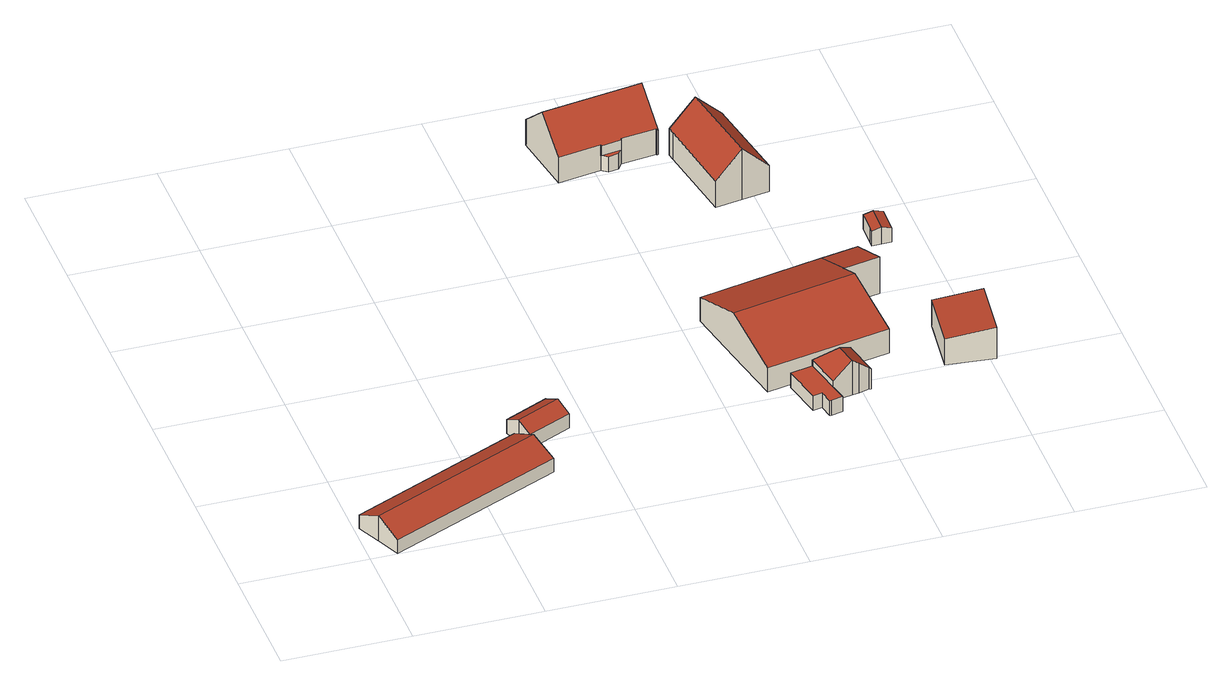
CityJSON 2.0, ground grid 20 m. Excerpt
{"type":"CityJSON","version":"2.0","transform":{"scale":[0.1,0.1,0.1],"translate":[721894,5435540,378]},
"CityObjects":{
"building1":{"type":"Building","attributes":{"Gemeindeschluessel":"09362000","HoeheDach":"382.760","HoeheGrund":"378.380","Methode":"2000","NiedrigsteTraufeDesGebaeudes":"380.783","Geometrietyp2DReferenz":"3000","measuredHeight":4.38,"function":"31001_2000","roofType":"3100","storeysAboveGround":1},"geometry":[{"type":"Solid","lod":"2","boundaries":[[[[0,1,2,3]],[[3,2,4,5]],[[3,5,6,7,8,0]],[[8,9,1,0]],[[6,10,11,7]],[[2,1,9,4]],[[7,11,9,8]],[[5,4,10,6]],[[4,9,11,10]]]],"semantics":{"surfaces":[{"type":"WallSurface","Flaeche":"72.321","Z_MAX":"2.404","Z_MAX_ASL":"380.784","Z_MIN":"0.000","Z_MIN_ASL":"378.380"},{"type":"WallSurface","Flaeche":"14.124","Z_MAX":"4.378","Z_MAX_ASL":"382.758","Z_MIN":"0.000","Z_MIN_ASL":"378.380"},{"type":"GroundSurface","Flaeche":"250.133","Z_MAX":"0.000","Z_MAX_ASL":"378.380","Z_MIN":"0.000","Z_MIN_ASL":"378.380"},{"type":"WallSurface","Flaeche":"14.107","Z_MAX":"4.380","Z_MAX_ASL":"382.760","Z_MIN":"0.000","Z_MIN_ASL":"378.380"},{"type":"WallSurface","Flaeche":"72.225","Z_MAX":"2.405","Z_MAX_ASL":"380.785","Z_MIN":"0.000","Z_MIN_ASL":"378.380"},{"type":"RoofSurface","Dachneigung":"64.614","Dachorientierung":"155.768","Flaeche":"138.560","Z_MAX":"4.380","Z_MAX_ASL":"382.760","Z_MIN":"2.404","Z_MIN_ASL":"380.784"},{"type":"WallSurface","Flaeche":"14.120","Z_MAX":"4.380","Z_MAX_ASL":"382.760","Z_MIN":"0.000","Z_MIN_ASL":"378.380"},{"type":"WallSurface","Flaeche":"14.078","Z_MAX":"4.378","Z_MAX_ASL":"382.758","Z_MIN":"0.000","Z_MIN_ASL":"378.380"},{"type":"RoofSurface","Dachneigung":"64.588","Dachorientierung":"335.759","Flaeche":"138.337","Z_MAX":"4.380","Z_MAX_ASL":"382.760","Z_MIN":"2.403","Z_MIN_ASL":"380.783"}],"values":[[0,1,2,3,4,5,6,7,8]]}}]},
"building2":{"type":"Building","attributes":{"Gemeindeschluessel":"09362000","HoeheDach":"383.515","HoeheGrund":"379.670","Methode":"1000","NiedrigsteTraufeDesGebaeudes":"382.245","Geometrietyp2DReferenz":"3000","measuredHeight":3.85,"function":"31001_2000","roofType":"3100","storeysAboveGround":1},"geometry":[{"type":"Solid","lod":"2","boundaries":[[[[12,13,14,15]],[[15,14,16,17]],[[18,19,20,13]],[[17,16,20,21]],[[13,20,16,14]],[[22,19,18,23]],[[21,20,19,22]],[[23,12,15,17,21,22]],[[23,18,13,12]]]],"semantics":{"surfaces":[{"type":"WallSurface","Flaeche":"8.123","Z_MAX":"3.845","Z_MAX_ASL":"383.515","Z_MIN":"0.000","Z_MIN_ASL":"379.670"},{"type":"WallSurface","Flaeche":"19.511","Z_MAX":"2.576","Z_MAX_ASL":"382.246","Z_MIN":"0.000","Z_MIN_ASL":"379.670"},{"type":"RoofSurface","Dachneigung":"63.409","Dachorientierung":"155.458","Flaeche":"21.407","Z_MAX":"3.845","Z_MAX_ASL":"383.515","Z_MIN":"2.575","Z_MIN_ASL":"382.245"},{"type":"WallSurface","Flaeche":"8.108","Z_MAX":"3.844","Z_MAX_ASL":"383.514","Z_MIN":"0.000","Z_MIN_ASL":"379.670"},{"type":"RoofSurface","Dachneigung":"63.354","Dachorientierung":"335.467","Flaeche":"21.411","Z_MAX":"3.845","Z_MAX_ASL":"383.515","Z_MIN":"2.576","Z_MIN_ASL":"382.246"},{"type":"WallSurface","Flaeche":"19.429","Z_MAX":"2.577","Z_MAX_ASL":"382.247","Z_MIN":"0.000","Z_MIN_ASL":"379.670"},{"type":"WallSurface","Flaeche":"8.139","Z_MAX":"3.844","Z_MAX_ASL":"383.514","Z_MIN":"0.000","Z_MIN_ASL":"379.670"},{"type":"GroundSurface","Flaeche":"38.280","Z_MAX":"0.000","Z_MAX_ASL":"379.670","Z_MIN":"0.000","Z_MIN_ASL":"379.670"},{"type":"WallSurface","Flaeche":"8.132","Z_MAX":"3.845","Z_MAX_ASL":"383.515","Z_MIN":"0.000","Z_MIN_ASL":"379.670"}],"values":[[0,1,2,3,4,5,6,7,8]]}}]},
"building3":{"type":"Building","attributes":{"Gemeindeschluessel":"09362000","HoeheDach":"382.700","HoeheGrund":"380.150","Methode":"2000","NiedrigsteTraufeDesGebaeudes":"382.700","Geometrietyp2DReferenz":"3000","measuredHeight":2.55,"function":"51009_1610","roofType":"1000"},"geometry":[{"type":"Solid","lod":"2","boundaries":[[[[24,25,26,27]],[[28,29,25,24]],[[27,26,30,31]],[[32,33,34,35,36]],[[34,33,29,28]],[[32,37,30,26,25,29,33]],[[31,30,37,38]],[[38,36,35,34,28,24,27,31]],[[38,37,32,36]]]],"semantics":{"surfaces":[{"type":"WallSurface","Flaeche":"5.751","Z_MAX":"2.550","Z_MAX_ASL":"382.700","Z_MIN":"0.000","Z_MIN_ASL":"380.150"},{"type":"WallSurface","Flaeche":"0.570","Z_MAX":"2.550","Z_MAX_ASL":"382.700","Z_MIN":"0.000","Z_MIN_ASL":"380.150"},{"type":"WallSurface","Flaeche":"3.851","Z_MAX":"2.550","Z_MAX_ASL":"382.700","Z_MIN":"0.000","Z_MIN_ASL":"380.150"},{"type":"WallSurface","Flaeche":"22.299","Z_MAX":"2.550","Z_MAX_ASL":"382.700","Z_MIN":"0.000","Z_MIN_ASL":"380.150"},{"type":"WallSurface","Flaeche":"4.766","Z_MAX":"2.550","Z_MAX_ASL":"382.700","Z_MIN":"0.000","Z_MIN_ASL":"380.150"},{"type":"RoofSurface","Dachneigung":"90.000","Dachorientierung":"-1.000","Flaeche":"28.113","Z_MAX":"2.550","Z_MAX_ASL":"382.700","Z_MIN":"2.550","Z_MIN_ASL":"382.700"},{"type":"WallSurface","Flaeche":"16.548","Z_MAX":"2.550","Z_MAX_ASL":"382.700","Z_MIN":"0.000","Z_MIN_ASL":"380.150"},{"type":"GroundSurface","Flaeche":"28.114","Z_MAX":"0.000","Z_MAX_ASL":"380.150","Z_MIN":"0.000","Z_MIN_ASL":"380.150"},{"type":"WallSurface","Flaeche":"9.187","Z_MAX":"2.550","Z_MAX_ASL":"382.700","Z_MIN":"0.000","Z_MIN_ASL":"380.150"}],"values":[[0,1,2,3,4,5,6,7,8]]}}]},
"building4":{"type":"Building","attributes":{"Gemeindeschluessel":"09362000","HoeheDach":"393.810","HoeheGrund":"384.570","Methode":"2000","NiedrigsteTraufeDesGebaeudes":"387.340","Geometrietyp2DReferenz":"3000","measuredHeight":9.24,"function":"31001_1000","roofType":"3100"},"address":[{"Country":"Germany","Locality":"Regensburg","ThoroughfareName":"Kager 5a"}],"geometry":[{"type":"Solid","lod":"2","boundaries":[[[[39,40,41,42]],[[43,44,45,46]],[[47,48,49,50,51,52,53,54,55,56,43,46,57,58]],[[51,50,59,42,41,60]],[[44,61,62,63,64,65,66,45]],[[57,67,68,58]],[[49,48,69,40,39,70]],[[54,63,62,55]],[[71,47,58,68]],[[47,71,69,48]],[[53,64,63,54]],[[51,60,72,52]],[[49,70,59,50]],[[71,68,67,66,65,72,60,41,40,69]],[[55,62,61,56]],[[44,43,56,61]],[[59,70,39,42]],[[67,57,46,45,66]],[[53,52,72,65,64]]]],"semantics":{"surfaces":[{"type":"WallSurface","Flaeche":"5.243","Z_MAX":"4.440","Z_MAX_ASL":"389.010","Z_MIN":"2.770","Z_MIN_ASL":"387.340"},{"type":"WallSurface","Flaeche":"1.199","Z_MAX":"4.259","Z_MAX_ASL":"388.829","Z_MIN":"-0.000","Z_MIN_ASL":"384.570"},{"type":"GroundSurface","Flaeche":"168.323","Z_MAX":"-0.000","Z_MAX_ASL":"384.570","Z_MIN":"-0.000","Z_MIN_ASL":"384.570"},{"type":"WallSurface","Flaeche":"3.887","Z_MAX":"4.562","Z_MAX_ASL":"389.132","Z_MIN":"-0.000","Z_MIN_ASL":"384.570"},{"type":"RoofSurface","Dachneigung":"47.898","Dachorientierung":"353.234","Flaeche":"112.153","Z_MAX":"9.240","Z_MAX_ASL":"393.810","Z_MIN":"4.256","Z_MIN_ASL":"388.826"},{"type":"WallSurface","Flaeche":"1.177","Z_MAX":"4.315","Z_MAX_ASL":"388.885","Z_MIN":"-0.000","Z_MIN_ASL":"384.570"},{"type":"WallSurface","Flaeche":"3.718","Z_MAX":"4.560","Z_MAX_ASL":"389.130","Z_MIN":"-0.000","Z_MIN_ASL":"384.570"},{"type":"WallSurface","Flaeche":"1.736","Z_MAX":"4.833","Z_MAX_ASL":"389.403","Z_MIN":"-0.000","Z_MIN_ASL":"384.570"},{"type":"WallSurface","Flaeche":"1.249","Z_MAX":"4.562","Z_MAX_ASL":"389.132","Z_MIN":"-0.000","Z_MIN_ASL":"384.570"},{"type":"WallSurface","Flaeche":"25.447","Z_MAX":"4.562","Z_MAX_ASL":"389.132","Z_MIN":"-0.000","Z_MIN_ASL":"384.570"},{"type":"WallSurface","Flaeche":"59.182","Z_MAX":"4.497","Z_MAX_ASL":"389.067","Z_MIN":"-0.000","Z_MIN_ASL":"384.570"},{"type":"WallSurface","Flaeche":"30.694","Z_MAX":"4.564","Z_MAX_ASL":"389.134","Z_MIN":"-0.000","Z_MIN_ASL":"384.570"},{"type":"WallSurface","Flaeche":"4.491","Z_MAX":"2.770","Z_MAX_ASL":"387.340","Z_MIN":"-0.000","Z_MIN_ASL":"384.570"},{"type":"RoofSurface","Dachneigung":"47.898","Dachorientierung":"173.234","Flaeche":"112.333","Z_MAX":"9.240","Z_MAX_ASL":"393.810","Z_MIN":"4.308","Z_MIN_ASL":"388.878"},{"type":"WallSurface","Flaeche":"12.555","Z_MAX":"4.833","Z_MAX_ASL":"389.403","Z_MIN":"-0.000","Z_MIN_ASL":"384.570"},{"type":"WallSurface","Flaeche":"2.885","Z_MAX":"4.830","Z_MAX_ASL":"389.400","Z_MIN":"-0.000","Z_MIN_ASL":"384.570"},{"type":"RoofSurface","Dachneigung":"90.000","Dachorientierung":"-1.000","Flaeche":"1.765","Z_MAX":"2.770","Z_MAX_ASL":"387.340","Z_MIN":"2.770","Z_MIN_ASL":"387.340"},{"type":"WallSurface","Flaeche":"74.144","Z_MAX":"9.240","Z_MAX_ASL":"393.810","Z_MIN":"-0.000","Z_MIN_ASL":"384.570"},{"type":"WallSurface","Flaeche":"71.769","Z_MAX":"9.240","Z_MAX_ASL":"393.810","Z_MIN":"-0.000","Z_MIN_ASL":"384.570"}],"values":[[0,1,2,3,4,5,6,7,8,9,10,11,12,13,14,15,16,17,18]]}}]},
"building5":{"type":"Building","attributes":{"Gemeindeschluessel":"09362000","HoeheDach":"386.303","HoeheGrund":"380.201","Methode":"2000","NiedrigsteTraufeDesGebaeudes":"383.738","Geometrietyp2DReferenz":"3000","measuredHeight":6.1,"function":"31001_2463","roofType":"3200","storeysAboveGround":2},"geometry":[{"type":"Solid","lod":"2","boundaries":[[[[73,74,75,76]],[[77,78,79,80,73,76,81]],[[77,81,82,83,84,85]],[[78,86,87,79]],[[88,84,83]],[[76,75,82,81]],[[75,74,88,83,82]],[[74,89,87,86,85,84,88]],[[79,87,89,80]],[[80,89,74,73]],[[77,85,86,78]]]],"semantics":{"surfaces":[{"type":"WallSurface","Flaeche":"15.146","Z_MAX":"6.102","Z_MAX_ASL":"386.303","Z_MIN":"-0.001","Z_MIN_ASL":"380.200"},{"type":"GroundSurface","Flaeche":"37.681","Z_MAX":"-0.001","Z_MAX_ASL":"380.200","Z_MIN":"-0.001","Z_MIN_ASL":"380.200"},{"type":"WallSurface","Flaeche":"22.341","Z_MAX":"3.553","Z_MAX_ASL":"383.754","Z_MIN":"-0.001","Z_MIN_ASL":"380.200"},{"type":"WallSurface","Flaeche":"1.047","Z_MAX":"3.773","Z_MAX_ASL":"383.974","Z_MIN":"-0.001","Z_MIN_ASL":"380.200"},{"type":"RoofSurface","Dachneigung":"42.559","Dachorientierung":"348.529","Flaeche":"10.798","Z_MAX":"6.099","Z_MAX_ASL":"386.300","Z_MIN":"3.553","Z_MIN_ASL":"383.754"},{"type":"WallSurface","Flaeche":"21.176","Z_MAX":"3.543","Z_MAX_ASL":"383.745","Z_MIN":"-0.001","Z_MIN_ASL":"380.200"},{"type":"RoofSurface","Dachneigung":"50.829","Dachorientierung":"258.597","Flaeche":"19.549","Z_MAX":"6.102","Z_MAX_ASL":"386.303","Z_MIN":"3.537","Z_MIN_ASL":"383.738"},{"type":"RoofSurface","Dachneigung":"50.806","Dachorientierung":"78.582","Flaeche":"19.640","Z_MAX":"6.102","Z_MAX_ASL":"386.303","Z_MIN":"3.539","Z_MIN_ASL":"383.741"},{"type":"WallSurface","Flaeche":"7.757","Z_MAX":"5.184","Z_MAX_ASL":"385.385","Z_MIN":"-0.001","Z_MIN_ASL":"380.200"},{"type":"WallSurface","Flaeche":"6.320","Z_MAX":"6.102","Z_MAX_ASL":"386.303","Z_MIN":"-0.001","Z_MIN_ASL":"380.200"},{"type":"WallSurface","Flaeche":"21.311","Z_MAX":"3.539","Z_MAX_ASL":"383.741","Z_MIN":"-0.001","Z_MIN_ASL":"380.200"}],"values":[[0,1,2,3,4,5,6,7,8,9,10]]}}]},
"building6":{"type":"Building","attributes":{"Gemeindeschluessel":"09362000","HoeheDach":"387.630","HoeheGrund":"379.932","Methode":"2000","NiedrigsteTraufeDesGebaeudes":"384.144","Geometrietyp2DReferenz":"3000","measuredHeight":7.7,"function":"31001_2000","roofType":"3100","storeysAboveGround":1},"geometry":[{"type":"Solid","lod":"2","boundaries":[[[[90,91,92,93]],[[94,95,96,97]],[[98,99,95,94]],[[100,101,102,103,104,105]],[[96,95,99,106]],[[106,99,105,104,92,107]],[[103,102,93,92]],[[100,98,94,97,108,109,91,90,101]],[[92,104,103]],[[109,107,92,91]],[[108,97,96,106,107,109]],[[100,105,99,98]],[[90,93,102,101]]]],"semantics":{"surfaces":[{"type":"WallSurface","Flaeche":"25.272","Z_MAX":"4.214","Z_MAX_ASL":"384.147","Z_MIN":"-0.002","Z_MIN_ASL":"379.930"},{"type":"WallSurface","Flaeche":"84.332","Z_MAX":"4.217","Z_MAX_ASL":"384.150","Z_MIN":"-0.002","Z_MIN_ASL":"379.930"},{"type":"WallSurface","Flaeche":"59.716","Z_MAX":"7.698","Z_MAX_ASL":"387.630","Z_MIN":"-0.002","Z_MIN_ASL":"379.930"},{"type":"WallSurface","Flaeche":"38.262","Z_MAX":"6.491","Z_MAX_ASL":"386.423","Z_MIN":"-0.002","Z_MIN_ASL":"379.930"},{"type":"RoofSurface","Dachneigung":"70.819","Dachorientierung":"168.816","Flaeche":"211.858","Z_MAX":"7.698","Z_MAX_ASL":"387.630","Z_MIN":"4.213","Z_MIN_ASL":"384.145"},{"type":"RoofSurface","Dachneigung":"70.807","Dachorientierung":"348.761","Flaeche":"212.083","Z_MAX":"7.698","Z_MAX_ASL":"387.630","Z_MIN":"4.212","Z_MIN_ASL":"384.144"},{"type":"RoofSurface","Dachneigung":"71.698","Dachorientierung":"348.702","Flaeche":"40.942","Z_MAX":"6.378","Z_MAX_ASL":"386.310","Z_MIN":"4.212","Z_MIN_ASL":"384.144"},{"type":"GroundSurface","Flaeche":"439.264","Z_MAX":"-0.002","Z_MAX_ASL":"379.930","Z_MIN":"-0.002","Z_MIN_ASL":"379.930"},{"type":"WallSurface","Flaeche":"0.369","Z_MAX":"6.491","Z_MAX_ASL":"386.423","Z_MIN":"4.212","Z_MIN_ASL":"384.144"},{"type":"WallSurface","Flaeche":"84.279","Z_MAX":"4.217","Z_MAX_ASL":"384.149","Z_MIN":"-0.002","Z_MIN_ASL":"379.930"},{"type":"WallSurface","Flaeche":"119.078","Z_MAX":"7.695","Z_MAX_ASL":"387.628","Z_MIN":"-0.002","Z_MIN_ASL":"379.930"},{"type":"WallSurface","Flaeche":"24.606","Z_MAX":"7.698","Z_MAX_ASL":"387.630","Z_MIN":"-0.002","Z_MIN_ASL":"379.930"},{"type":"WallSurface","Flaeche":"34.625","Z_MAX":"6.375","Z_MAX_ASL":"386.308","Z_MIN":"-0.002","Z_MIN_ASL":"379.930"}],"values":[[0,1,2,3,4,5,6,7,8,9,10,11,12]]}}]},
"building7":{"type":"Building","attributes":{"Gemeindeschluessel":"09362000","HoeheDach":"393.205","HoeheGrund":"384.277","Methode":"2000","NiedrigsteTraufeDesGebaeudes":"388.947","Geometrietyp2DReferenz":"3000","measuredHeight":8.93,"function":"31001_1000","roofType":"3100","storeysAboveGround":1},"address":[{"Country":"Germany","Locality":"Regensburg","ThoroughfareName":"Kager 5b"}],"geometry":[{"type":"Solid","lod":"2","boundaries":[[[[110,111,112,113]],[[114,115,116,117]],[[118,119,120,121]],[[113,114,117,122,123,118,121,124,110]],[[117,116,125,122]],[[122,125,126,123]],[[116,115,112,126,125]],[[123,126,119,118]],[[120,111,110,124,121]],[[120,119,126,112,111]],[[113,112,115,114]]]],"semantics":{"surfaces":[{"type":"WallSurface","Flaeche":"29.020","Z_MAX":"8.928","Z_MAX_ASL":"393.205","Z_MIN":"0.003","Z_MIN_ASL":"384.280"},{"type":"WallSurface","Flaeche":"62.014","Z_MAX":"4.685","Z_MAX_ASL":"388.962","Z_MIN":"0.003","Z_MIN_ASL":"384.280"},{"type":"WallSurface","Flaeche":"5.642","Z_MAX":"4.673","Z_MAX_ASL":"388.950","Z_MIN":"0.003","Z_MIN_ASL":"384.280"},{"type":"GroundSurface","Flaeche":"123.806","Z_MAX":"0.003","Z_MAX_ASL":"384.280","Z_MIN":"0.003","Z_MIN_ASL":"384.280"},{"type":"WallSurface","Flaeche":"5.700","Z_MAX":"4.705","Z_MAX_ASL":"388.982","Z_MIN":"0.003","Z_MIN_ASL":"384.280"},{"type":"WallSurface","Flaeche":"28.887","Z_MAX":"8.922","Z_MAX_ASL":"393.199","Z_MIN":"0.003","Z_MIN_ASL":"384.280"},{"type":"RoofSurface","Dachneigung":"45.160","Dachorientierung":"260.083","Flaeche":"87.212","Z_MAX":"8.928","Z_MAX_ASL":"393.205","Z_MIN":"4.670","Z_MIN_ASL":"388.947"},{"type":"WallSurface","Flaeche":"29.044","Z_MAX":"8.922","Z_MAX_ASL":"393.199","Z_MIN":"0.003","Z_MIN_ASL":"384.280"},{"type":"WallSurface","Flaeche":"62.134","Z_MAX":"4.673","Z_MAX_ASL":"388.950","Z_MIN":"0.003","Z_MIN_ASL":"384.280"},{"type":"RoofSurface","Dachneigung":"45.132","Dachorientierung":"80.063","Flaeche":"87.433","Z_MAX":"8.928","Z_MAX_ASL":"393.205","Z_MIN":"4.671","Z_MIN_ASL":"388.948"},{"type":"WallSurface","Flaeche":"29.094","Z_MAX":"8.928","Z_MAX_ASL":"393.205","Z_MIN":"0.003","Z_MIN_ASL":"384.280"}],"values":[[0,1,2,3,4,5,6,7,8,9,10]]}}]},
"building8":{"type":"Building","attributes":{"Gemeindeschluessel":"09362000","HoeheDach":"385.794","HoeheGrund":"380.270","Methode":"2000","NiedrigsteTraufeDesGebaeudes":"384.903","Geometrietyp2DReferenz":"3000","measuredHeight":5.52,"function":"51009_1610","roofType":"1000"},"geometry":[{"type":"Solid","lod":"2","boundaries":[[[[127,128,129,130]],[[131,132,133,134]],[[134,127,130,131]],[[131,130,129,132]],[[133,128,127,134]],[[132,129,128,133]]]],"semantics":{"surfaces":[{"type":"RoofSurface","Dachneigung":"83.355","Dachorientierung":"277.258","Flaeche":"75.139","Z_MAX":"5.524","Z_MAX_ASL":"385.794","Z_MIN":"4.633","Z_MIN_ASL":"384.903"},{"type":"GroundSurface","Flaeche":"74.635","Z_MAX":"0.000","Z_MAX_ASL":"380.270","Z_MIN":"0.000","Z_MIN_ASL":"380.270"},{"type":"WallSurface","Flaeche":"38.632","Z_MAX":"5.524","Z_MAX_ASL":"385.794","Z_MIN":"0.000","Z_MIN_ASL":"380.270"},{"type":"WallSurface","Flaeche":"45.347","Z_MAX":"4.638","Z_MAX_ASL":"384.908","Z_MIN":"0.000","Z_MIN_ASL":"380.270"},{"type":"WallSurface","Flaeche":"54.074","Z_MAX":"5.524","Z_MAX_ASL":"385.794","Z_MIN":"0.000","Z_MIN_ASL":"380.270"},{"type":"WallSurface","Flaeche":"38.866","Z_MAX":"5.524","Z_MAX_ASL":"385.794","Z_MIN":"0.000","Z_MIN_ASL":"380.270"}],"values":[[0,1,2,3,4,5]]}}]},
"building9":{"type":"Building","attributes":{"Gemeindeschluessel":"09362000","HoeheDach":"385.287","HoeheGrund":"382.305","Methode":"2000","NiedrigsteTraufeDesGebaeudes":"384.797","Geometrietyp2DReferenz":"3000","measuredHeight":2.98,"function":"31001_2000","roofType":"3100","storeysAboveGround":1},"geometry":[{"type":"Solid","lod":"2","boundaries":[[[[135,136,137,138]],[[139,135,138,140,141,142,143,144]],[[140,145,146,141]],[[142,147,148,143]],[[141,146,147,142]],[[139,149,136,135]],[[136,149,150,148,137]],[[137,148,147,146,145]],[[143,148,150,144]],[[138,137,145,140]],[[144,150,149,139]]]],"semantics":{"surfaces":[{"type":"WallSurface","Flaeche":"4.080","Z_MAX":"2.982","Z_MAX_ASL":"385.287","Z_MIN":"0.000","Z_MIN_ASL":"382.305"},{"type":"GroundSurface","Flaeche":"12.957","Z_MAX":"0.000","Z_MAX_ASL":"382.305","Z_MIN":"0.000","Z_MIN_ASL":"382.305"},{"type":"WallSurface","Flaeche":"2.044","Z_MAX":"2.492","Z_MAX_ASL":"384.797","Z_MIN":"0.000","Z_MIN_ASL":"382.305"},{"type":"WallSurface","Flaeche":"4.108","Z_MAX":"2.982","Z_MAX_ASL":"385.287","Z_MIN":"0.000","Z_MIN_ASL":"382.305"},{"type":"WallSurface","Flaeche":"8.729","Z_MAX":"2.495","Z_MAX_ASL":"384.800","Z_MIN":"0.000","Z_MIN_ASL":"382.305"},{"type":"WallSurface","Flaeche":"2.045","Z_MAX":"2.493","Z_MAX_ASL":"384.798","Z_MIN":"0.000","Z_MIN_ASL":"382.305"},{"type":"RoofSurface","Dachneigung":"71.855","Dachorientierung":"91.323","Flaeche":"6.779","Z_MAX":"2.982","Z_MAX_ASL":"385.287","Z_MIN":"2.493","Z_MIN_ASL":"384.798"},{"type":"RoofSurface","Dachneigung":"72.012","Dachorientierung":"271.340","Flaeche":"6.849","Z_MAX":"2.982","Z_MAX_ASL":"385.287","Z_MIN":"2.492","Z_MIN_ASL":"384.797"},{"type":"WallSurface","Flaeche":"4.081","Z_MAX":"2.982","Z_MAX_ASL":"385.287","Z_MIN":"0.000","Z_MIN_ASL":"382.305"},{"type":"WallSurface","Flaeche":"4.134","Z_MAX":"2.982","Z_MAX_ASL":"385.287","Z_MIN":"0.000","Z_MIN_ASL":"382.305"},{"type":"WallSurface","Flaeche":"8.704","Z_MAX":"2.494","Z_MAX_ASL":"384.799","Z_MIN":"0.000","Z_MIN_ASL":"382.305"}],"values":[[0,1,2,3,4,5,6,7,8,9,10]]}}]}
},
"vertices":[
[317,124,4],[317,124,28],[42,1,28],[42,1,4],[25,39,48],[25,39,4],[8,77,4],[282,200,4],[299,162,4],[299,162,48],[8,77,28],[282,200,28],
[287,194,17],[287,194,55],[276,217,42],[276,217,17],[345,249,42],[345,249,17],[297,171,42],[366,203,42],[356,226,55],[356,226,17],[366,203,17],[297,171,17],
[730,112,21],[730,112,47],[726,134,47],[726,134,21],[732,112,21],[732,112,47],[711,131,47],[711,131,21],[733,202,47],[751,116,47],[751,116,21],[745,143,21],[733,202,21],[698,195,47],[698,195,21],
[615,733,93],[615,733,110],[584,728,110],[584,728,93],[655,849,66],[655,849,108],[658,849,108],[658,849,66],[671,743,66],[616,735,66],[609,725,66],[593,722,66],[583,729,66],[516,719,66],[500,822,66],[630,842,66],[630,839,66],[656,843,66],[674,741,66],[672,741,66],[593,722,93],[583,729,111],[656,843,114],[630,839,114],[630,842,111],[500,822,111],[508,770,158],[666,795,158],[674,741,109],[672,741,109],[616,735,111],[609,725,93],[671,743,111],[516,719,111],
[776,149,22],[776,149,83],[745,143,57],[745,143,22],[795,214,22],[807,155,22],[804,155,22],[787,151,22],[733,202,22],[733,202,57],[734,202,58],[795,214,58],[795,214,57],[807,155,57],[804,155,60],[769,185,83],[787,151,74],
[879,444,19],[821,433,19],[821,433,61],[879,444,61],[860,236,19],[860,236,61],[664,198,61],[664,198,19],[840,335,19],[840,335,96],[833,369,19],[892,380,19],[892,380,83],[834,369,83],[834,369,84],[833,369,84],[644,296,96],[625,394,61],[644,296,19],[625,394,19],
[799,610,63],[799,610,109],[756,603,152],[756,603,63],[714,596,63],[714,596,109],[692,727,110],[692,727,63],[774,754,63],[774,754,109],[776,742,109],[776,742,63],[690,739,63],[731,746,63],[780,719,63],[690,739,110],[731,746,152],
[1001,170,78],[1013,267,78],[937,275,69],[925,178,69],[925,178,23],[937,275,23],[1013,267,23],[1001,170,23],
[937,463,43],[937,463,68],[922,463,73],[922,463,43],[937,471,43],[907,463,43],[907,472,43],[908,507,43],[923,506,43],[938,506,43],[907,463,68],[907,472,68],[908,507,68],[923,506,73],[937,471,68],[938,506,68]
]}
